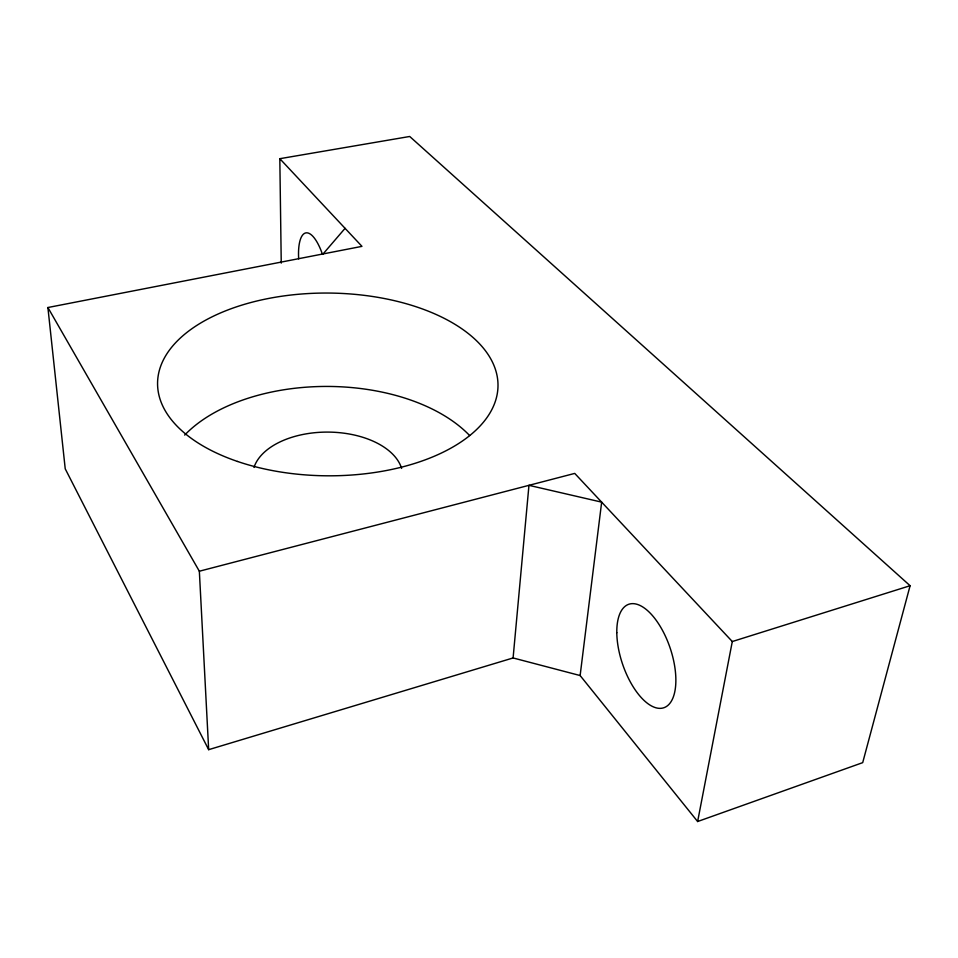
<?xml version="1.0" encoding="UTF-8"?>
<svg xmlns="http://www.w3.org/2000/svg" width="958" height="958" viewBox="0 0 958 958"><rect width="100%" height="100%" fill="white"/><g stroke="black" fill="none" stroke-linecap="round" stroke-linejoin="round"><path stroke-width="1.44" d="M279.82 158.693L361.968 246.362L47.9 307.518L65.228 468.821L208.664 749.671L513.093 657.954L528.96 485.335L601.66 502.136L580.129 675.546L697.628 821.521L862.703 762.64L910.1 585.721L409.713 136.479L279.82 158.693L281.245 263.127M697.628 821.521L732.295 641.537L574.728 473.408L199.348 571.219L47.9 307.518M323.086 253.93L345.072 228.327M732.295 641.537L910.1 585.721M513.093 657.954L580.129 675.546M199.348 571.219L208.664 749.671M298.668 258.876A39.015 13.101 78.7 0 1 305.853 232.902A39.015 13.101 78.7 0 1 322.475 254.361M253.978 467.432A75.095 43.864 0.3 0 1 328.175 432.094A75.095 43.864 0.3 0 1 401.618 468.402M184.678 435.088A163.327 95.644 0.2 0 1 326.965 386.433A163.327 95.644 0.2 0 1 469.624 435.531M237.488 461.445A170.225 91.381 0.4 0 0 497.897 388.469A170.225 91.381 0.4 0 0 247.978 303.315A170.225 91.381 0.4 0 0 237.488 461.445M616.796 632.711A54.63 25.112 71.3 0 0 661.607 708.261A54.63 25.112 71.3 0 0 660.589 627.011A54.63 25.112 71.3 0 0 616.796 632.711"/></g></svg>
